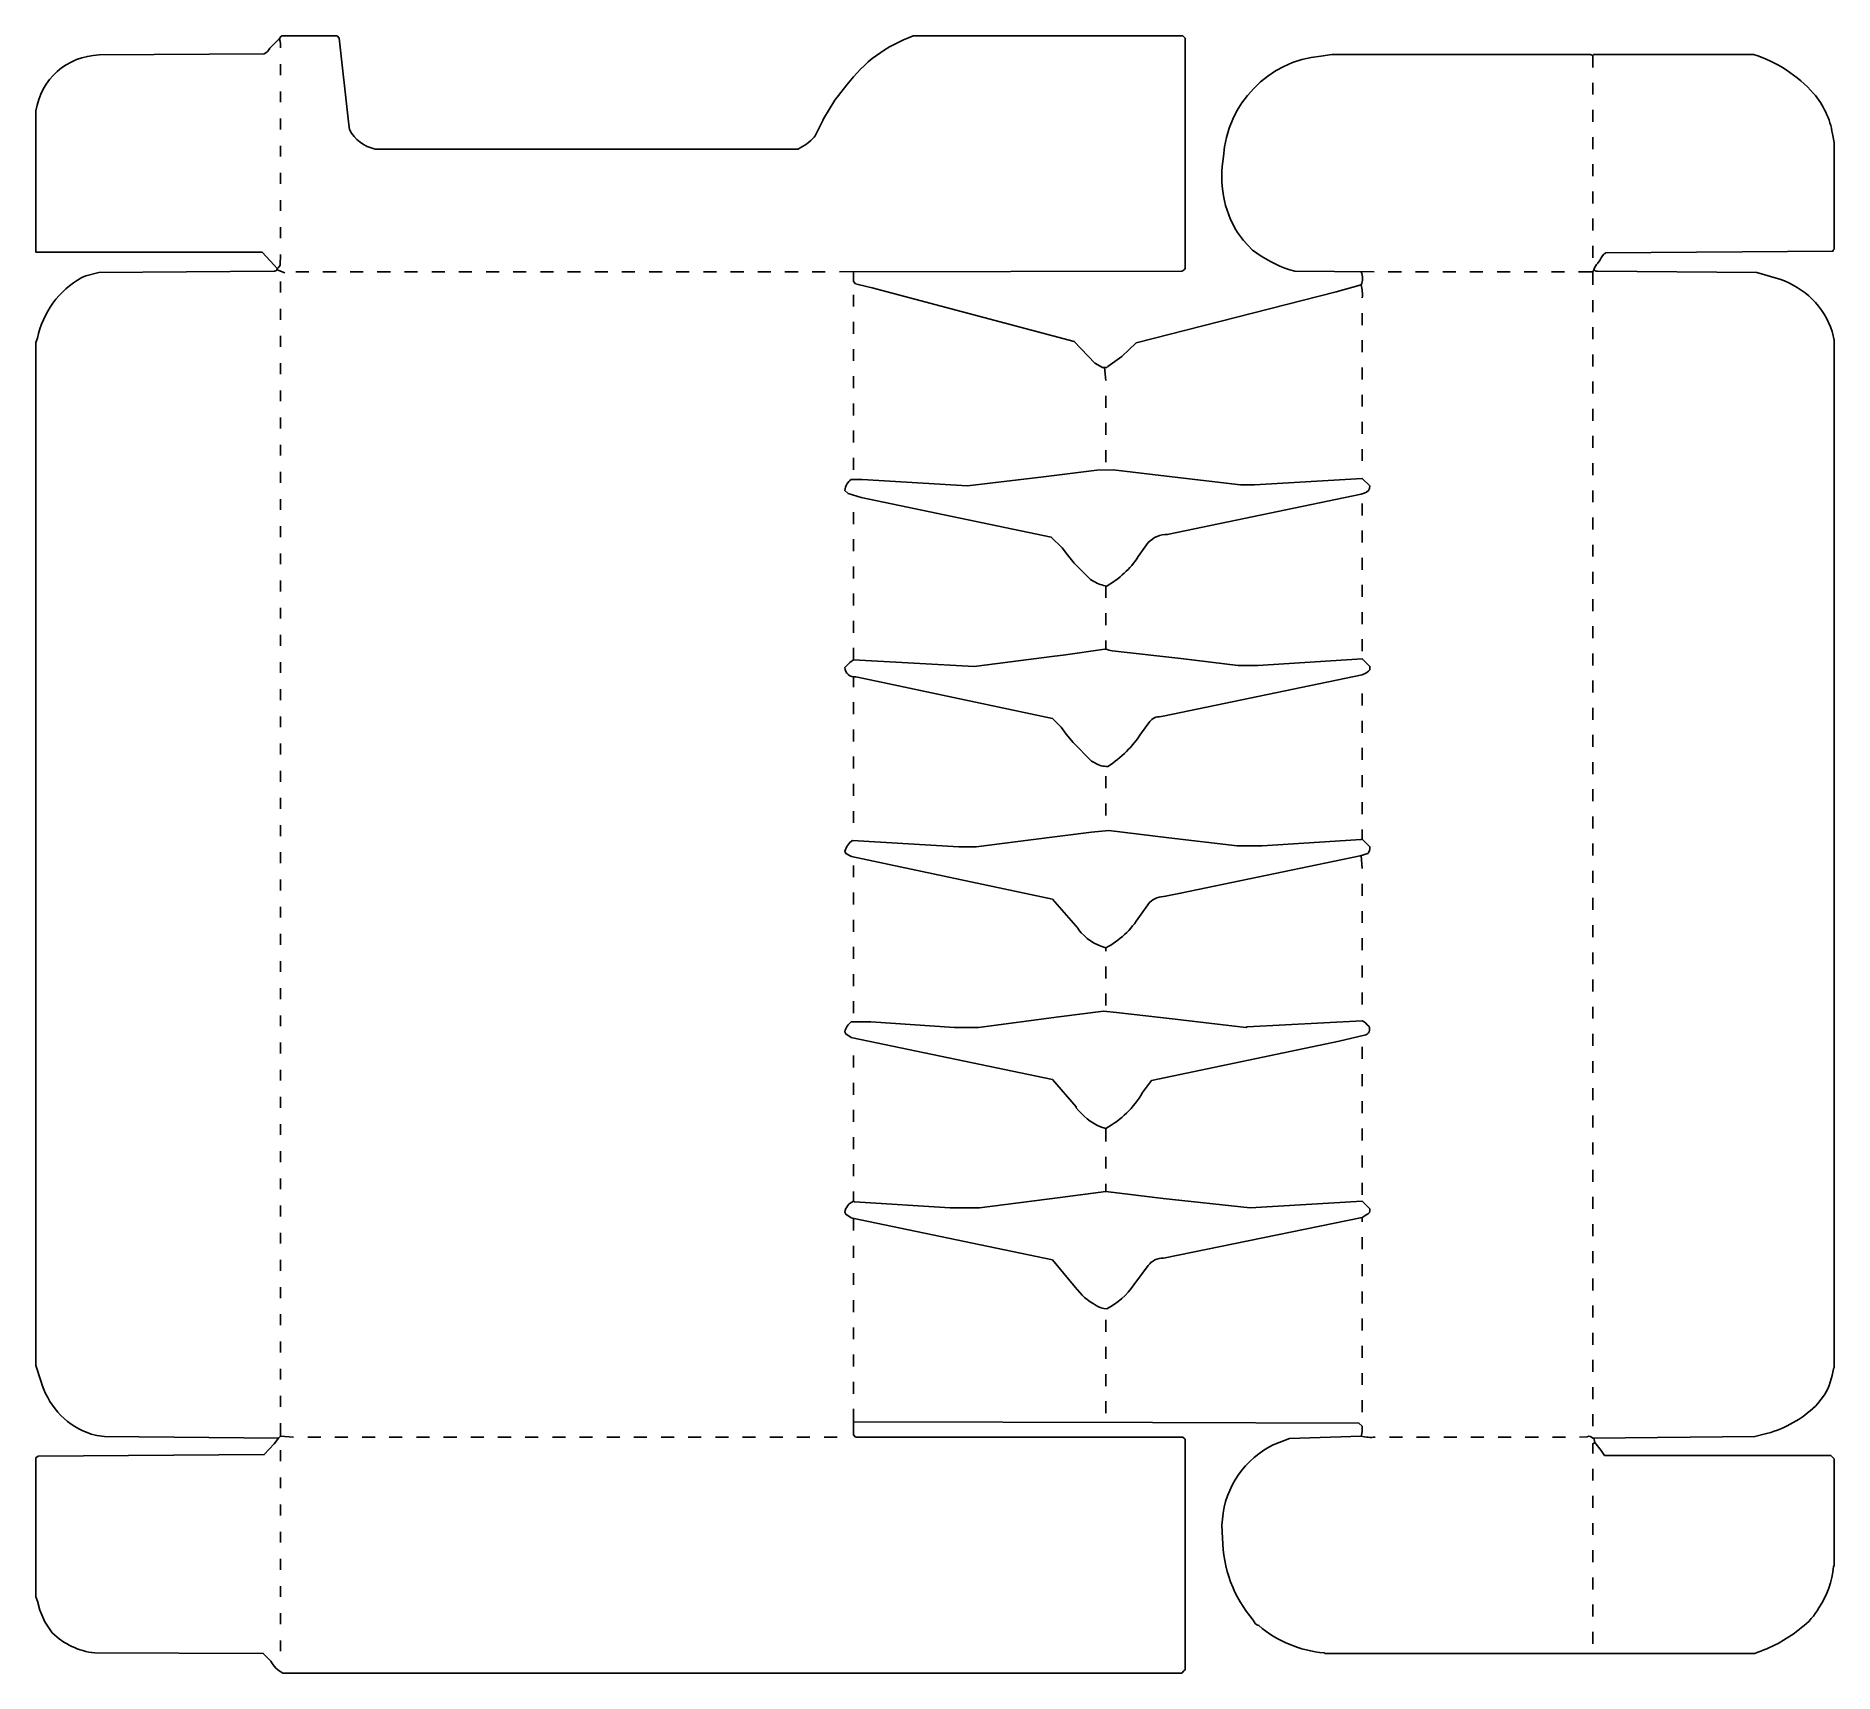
# Model space of a CAD drawing. Extents: x 85 to 1739, y 78 to 1584.
import ezdxf

# ---------------------------------------------------------------- set-up
doc = ezdxf.new("R2010")
doc.units = 0
doc.layers.get('0').update_dxf_attribs({"linetype": 'CONTINUOUS'})

msp = doc.modelspace()

# ---------------------------------------------------------------- linework, layer by layer
at = {"color": 250, "linetype": 'CONTINUOUS'}
for points in [[(824, 1367), (1138.998423, 1367.498413, 0.113724), (1142, 1370), (1142, 1582), (1140, 1584), (892, 1584, 0.148736), (831, 1539), (820, 1525), (809.3, 1507.9), (808.7, 1506.1), (801.8, 1492.1), (801, 1491, -0.099867), (786, 1480), (397, 1480, -0.222533), (373.42, 1498.06), (372.439024, 1505.04878), (364, 1582), (362, 1584), (311, 1584, 0.184026), (309, 1581), (308.1, 1580.8), (300.2, 1572.9, -0.131397), (294.996754, 1567.496711), (143.003246, 1566.503289, 0.364492), (85, 1515), (85, 1385), (293, 1385), (304.24, 1373.18), (307, 1370)], [(310, 1573, 0.078333), (309, 1581)], [(1517, 1355), (1517, 1367), (1518, 1369, -0.149548), (1521.8, 1375.1), (1524, 1378, -0.169043), (1529.00237, 1384.502392), (1737.990431, 1385.999908), (1738.3, 1386.9), (1739, 1388), (1739, 1486), (1737.569231, 1493.946154, 0.1377), (1720.243902, 1531.195122, 0.13286), (1665, 1567), (1518, 1567), (1517, 1566), (1515, 1567), (1277, 1567), (1267.044554, 1565.554455, 0.368986), (1177.458824, 1472.964706, 0.186688), (1190.24, 1403.18), (1195.76, 1395.82), (1204, 1387), (1208.18, 1384.24, 0.094531), (1243.006664, 1367.493153), (1316, 1367)], [(308, 294), (148.003144, 295.496816), (141.06, 296.42), (135.9, 297.7, -0.235755), (90.8, 342.9), (89.7, 345.9), (85, 361), (85, 1302), (86.352941, 1305.911765, -0.217586), (127.1, 1361.7), (130.9, 1363.2), (142.923077, 1366.384615), (303.996914, 1367.496875, 0.145041), (307, 1369), (307, 1370, 0.083525), (309.54918, 1373.040984), (310, 1383)], [(1305, 1343, 0.094028), (1304, 1355, 0.197155), (1304, 1367)], [(1505, 295), (1511.946154, 295.430769, -0.374871), (1517, 294), (1665.996622, 295.496576), (1676.9, 298.3), (1680.911765, 299.352941, 0.122636), (1724.2, 325.9), (1730.2, 333.9, 0.100325), (1738.42, 357.94), (1739, 359), (1739, 1304), (1737.58, 1310.94), (1737.352941, 1312.088235, 0.235724), (1689.1, 1360.2), (1687.9, 1360.7), (1667.996645, 1366.503401), (1521.003355, 1367.496599, -0.144971), (1518, 1369)], [(1070, 1078, 0.117453), (1099, 1105), (1108.2, 1117.9, -0.221729), (1125.923077, 1125.384615), (1127.076923, 1125.615385), (1303.911765, 1162.352941), (1306.9, 1163.3, 0.353015), (1312, 1170), (1305, 1177), (1206, 1171), (1193, 1171), (1130.04878, 1178.439024), (1076, 1185), (1060.95122, 1184.439024), (1011.946154, 1178.430769), (942, 1170), (845, 1176), (835, 1176, 0.213433), (829, 1166), (832, 1163), (844.076923, 1159.384615), (1019, 1123), (1029, 1113), (1033.754098, 1106.795082), (1040, 1099), (1055, 1084), (1058.153846, 1082.230769, 0.116356), (1070, 1078)], [(1071, 912, 0.110541), (1102, 943), (1108.8, 952.1, -0.27216), (1118.076923, 957.615385), (1121.923077, 958.384615), (1304.911765, 996.352941), (1306.1, 996.8, 0.115724), (1312, 1001), (1312, 1004), (1305, 1011), (1209, 1005), (1191, 1005), (1138.053846, 1011.430769), (1075.04878, 1018.439024, -0.075824), (1069, 1020), (1068.1, 1019.8), (1029.95122, 1014.439024), (1022.04878, 1013.560976), (948, 1004), (837, 1010, 0.071068), (829, 1003, 0.426218), (839.076923, 994.384615), (858.076923, 990.384615), (1020, 956), (1028, 948), (1032.754098, 941.795082), (1039, 934), (1056, 917), (1059.153846, 915.230769, 0.152841), (1071, 912)], [(1069, 745, 0.132406), (1100, 774), (1109.2, 786.9, -0.165323), (1124.076923, 792.615385), (1137.923077, 795.384615), (1303.1, 829.7), (1310, 832, 0.252034), (1312, 838), (1305, 845), (1304.1, 844.8), (1213, 839), (1190, 839), (1127.04878, 846.439024), (1072, 853), (1055.946154, 851.430769), (1000.053846, 844.569231), (950, 838), (934, 838), (836, 844, 0.156608), (829, 834), (830, 832), (833.9, 829.8), (835.1, 829.3), (1020, 790), (1043.752212, 762.783186), (1044, 762, 0.153904), (1069, 745)], [(1069, 579, 0.136526), (1103, 612), (1111, 623), (1283.911765, 659.352941), (1307.1, 664.8, 0.543582), (1311, 673, 0.080555), (1305, 678), (1199.024862, 672.527624), (1198, 672), (1132.95122, 679.560976), (1078.95122, 685.560976), (1067, 687), (1026.053846, 681.569231), (952, 672), (930, 672), (853, 677), (835, 677, 0.181988), (829, 668), (830, 666), (834.9, 662.8), (836.067568, 662.405405), (1020, 624), (1041.752941, 598.788235), (1042, 598, 0.11768), (1064.088235, 580.352941), (1069, 579)], [(1070, 413, 0.113553), (1095, 435), (1108.2, 452.9, -0.245922), (1122.088235, 459.647059), (1305, 497), (1309.1, 499.8, 0.413678), (1312, 505), (1305, 512), (1202, 506), (1121.95122, 514.560976), (1069, 521), (1027.04878, 515.560976), (953, 506), (926, 506), (838.037931, 511.455172), (837, 512, 0.251748), (829, 502), (830, 500), (834.9, 496.8), (836.076923, 496.384615), (1020, 458), (1041, 433, 0.105288), (1060.1, 416.2, 0.108097), (1070, 413)], [(310, 308), (310, 296), (308, 294), (304.2, 288.9), (295, 279), (87.002392, 277.502415), (85, 276), (85, 148), (86.352941, 144.088235), (88.7, 135.9), (93.230769, 125.153846), (100, 115, 0.165946), (139.003184, 96.496774), (294, 96), (301, 89, 0.158479), (312, 78), (1139, 78), (1141, 80), (1142, 81), (1142, 293), (1140, 295), (839, 295), (837, 297), (837, 309), (837, 321)], [(1304, 296, 0.080317), (1305, 305), (1302, 308), (1111.998195, 308.501818), (837, 309)], [(1317, 295, -0.096159), (1304, 296), (1238.1, 293.7), (1223.1, 287.8), (1219.1, 285.8, 0.26439), (1176, 214), (1176.541176, 201.964706, 0.178375), (1204.752941, 126.788235, 0.280006), (1209.804878, 121.756098, 0.157853), (1269.94, 96.58), (1271, 96), (1666, 96), (1668.9, 97.3, 0.092416), (1709.1, 119.8, 0.10987), (1725, 138, 0.133861), (1738.430769, 175.946154), (1739, 177), (1739, 275), (1736, 278), (1528, 278), (1524.769231, 282.846154), (1519, 290), (1518, 294)]]:
    msp.add_lwpolyline(points, format="xyb", dxfattribs=at)
for points in [[(310, 1548), (310, 1558)], [(310, 1523), (310, 1533)], [(310, 1498), (310, 1508)], [(310, 1473), (310, 1483)], [(310, 1448), (310, 1458)], [(310, 1423), (310, 1433)], [(310, 1398), (310, 1408)], [(314, 1366), (307, 1369)], [(310, 1348), (310, 1358)], [(324, 1367), (336, 1367)], [(349, 1367), (361, 1367)], [(374, 1367), (386, 1367)], [(399, 1367), (411, 1367)], [(424, 1367), (436, 1367)], [(449, 1367), (461, 1367)], [(474, 1367), (486, 1367)], [(499, 1367), (511, 1367)], [(524, 1367), (536, 1367)], [(549, 1367), (561, 1367)], [(574, 1367), (586, 1367)], [(599, 1367), (611, 1367)], [(624, 1367), (636, 1367)], [(649, 1367), (661, 1367)], [(674, 1367), (686, 1367)], [(699, 1367), (711, 1367)], [(724, 1367), (736, 1367)], [(749, 1367), (761, 1367)], [(774, 1367), (786, 1367)], [(799, 1367), (811, 1367)], [(837, 1367), (837, 1358), (839, 1356), (850.088235, 1353.352941), (854.088235, 1352.352941), (1040, 1303), (1059, 1283), (1066, 1279), (1070, 1279), (1071.1, 1279.8), (1084, 1289), (1097.1, 1301.7), (1281.088235, 1348.647059), (1304, 1355)], [(1329, 1367), (1341, 1367)], [(1354, 1367), (1366, 1367)], [(1379, 1367), (1391, 1367)], [(1404, 1367), (1416, 1367)], [(1429, 1367), (1441, 1367)], [(1454, 1367), (1466, 1367)], [(1479, 1367), (1491, 1367)], [(1504, 1367), (1517, 1367)], [(310, 1323), (310, 1333)], [(1305, 1318), (1305, 1329)], [(310, 1298), (310, 1308)], [(1305, 1293), (1305, 1304)], [(310, 1273), (310, 1283)], [(1305, 1268), (1305, 1279)], [(310, 1248), (310, 1258)], [(1305, 1243), (1305, 1254)], [(310, 1223), (310, 1233)], [(1305, 1218), (1305, 1229)], [(310, 1198), (310, 1208)], [(1305, 1193), (1305, 1204)], [(310, 1173), (310, 1183)], [(310, 1148), (310, 1158)], [(1305, 1143), (1305, 1154)], [(310, 1123), (310, 1133)], [(1305, 1118), (1305, 1129)], [(310, 1098), (310, 1108)], [(1305, 1093), (1305, 1104)], [(310, 1073), (310, 1083)], [(1305, 1068), (1305, 1079)], [(310, 1048), (310, 1058)], [(1305, 1043), (1305, 1054)], [(310, 1023), (310, 1033)], [(1305, 1018), (1305, 1029)], [(310, 998), (310, 1008)], [(310, 973), (310, 983)], [(1305, 968), (1305, 979)], [(310, 948), (310, 958)], [(1305, 943), (1305, 954)], [(310, 923), (310, 933)], [(1305, 918), (1305, 929)], [(310, 898), (310, 908)], [(1305, 893), (1305, 904)], [(310, 873), (310, 883)], [(1305, 868), (1305, 879)], [(310, 848), (310, 858)], [(1305, 845), (1305, 854)], [(310, 823), (310, 833)], [(1305, 818), (1304, 830)], [(310, 798), (310, 808)], [(1305, 793), (1305, 804)], [(310, 773), (310, 783)], [(1305, 768), (1305, 779)], [(310, 748), (310, 758)], [(1305, 743), (1305, 754)], [(310, 723), (310, 733)], [(1305, 718), (1305, 729)], [(310, 698), (310, 708)], [(1305, 693), (1305, 704)], [(310, 673), (310, 683)], [(310, 648), (310, 658)], [(1305, 643), (1305, 654)], [(310, 623), (310, 633)], [(1305, 618), (1305, 629)], [(310, 598), (310, 608)], [(1305, 593), (1305, 604)], [(310, 573), (310, 583)], [(1305, 568), (1305, 579)], [(310, 548), (310, 558)], [(1305, 543), (1305, 554)], [(310, 523), (310, 533)], [(1305, 518), (1305, 529)], [(310, 498), (310, 508)], [(1305, 493), (1305, 497)], [(310, 473), (310, 483)], [(1305, 468), (1305, 479)], [(310, 448), (310, 458)], [(1305, 443), (1305, 454)], [(310, 423), (310, 433)], [(1305, 418), (1305, 429)], [(310, 398), (310, 408)], [(1305, 393), (1305, 404)], [(310, 373), (310, 383)], [(1305, 368), (1305, 379)], [(310, 348), (310, 358)], [(1305, 343), (1305, 354)], [(310, 323), (310, 333)], [(1305, 318), (1305, 329)], [(322, 295), (310, 296)], [(310, 273), (310, 283)], [(335, 295), (347, 295)], [(360, 295), (372, 295)], [(385, 295), (397, 295)], [(410, 295), (422, 295)], [(435, 295), (447, 295)], [(460, 295), (472, 295)], [(485, 295), (497, 295)], [(510, 295), (522, 295)], [(535, 295), (547, 295)], [(560, 295), (572, 295)], [(585, 295), (597, 295)], [(610, 295), (622, 295)], [(635, 295), (647, 295)], [(660, 295), (672, 295)], [(685, 295), (697, 295)], [(710, 295), (722, 295)], [(735, 295), (747, 295)], [(760, 295), (772, 295)], [(785, 295), (797, 295)], [(810, 295), (822, 295)], [(1330, 295), (1342, 295)], [(1355, 295), (1367, 295)], [(1380, 295), (1392, 295)], [(1405, 295), (1417, 295)], [(1430, 295), (1442, 295)], [(1455, 295), (1467, 295)], [(1480, 295), (1492, 295)], [(310, 248), (310, 258)], [(310, 223), (310, 233)], [(310, 198), (310, 208)], [(310, 173), (310, 183)], [(310, 148), (310, 158)], [(310, 123), (310, 133)], [(310, 98), (310, 108)]]:
    msp.add_lwpolyline(points, dxfattribs=at)
at = {"color": 251, "linetype": 'CONTINUOUS'}
for points in [[(1517, 1555), (1517, 1566)], [(1517, 1530), (1517, 1541)], [(1517, 1505), (1517, 1516)], [(1517, 1480), (1517, 1491)], [(1517, 1455), (1517, 1466)], [(1517, 1430), (1517, 1441)], [(1517, 1405), (1517, 1416)], [(1517, 1380), (1517, 1391)], [(837, 1335), (837, 1346)], [(1517, 1330), (1517, 1341)], [(837, 1310), (837, 1321)], [(1517, 1305), (1517, 1316)], [(837, 1285), (837, 1296)], [(1517, 1280), (1517, 1291)], [(1069, 1267), (1068, 1279)], [(837, 1260), (837, 1271)], [(1517, 1255), (1517, 1266)], [(837, 1235), (837, 1246)], [(1069, 1242), (1069, 1253)], [(1517, 1230), (1517, 1241)], [(1069, 1217), (1069, 1228)], [(837, 1210), (837, 1221)], [(1517, 1205), (1517, 1216)], [(837, 1185), (837, 1196)], [(1069, 1192), (1069, 1203)], [(1517, 1180), (1517, 1191)], [(1517, 1155), (1517, 1166)], [(837, 1135), (837, 1146)], [(1517, 1130), (1517, 1141)], [(837, 1110), (837, 1121)], [(1517, 1105), (1517, 1116)], [(837, 1085), (837, 1096)], [(1069, 1067), (1069, 1078)], [(1517, 1080), (1517, 1091)], [(837, 1060), (837, 1071)], [(1517, 1055), (1517, 1066)], [(837, 1035), (837, 1046)], [(1069, 1042), (1069, 1053)], [(1069, 1020), (1069, 1028)], [(1517, 1030), (1517, 1041)], [(837, 1010), (837, 1021)], [(1517, 1005), (1517, 1016)], [(837, 985), (837, 995)], [(1517, 980), (1517, 991)], [(837, 960), (837, 971)], [(1517, 955), (1517, 966)], [(837, 935), (837, 946)], [(1517, 930), (1517, 941)], [(837, 910), (837, 921)], [(1517, 905), (1517, 916)], [(837, 885), (837, 896)], [(1069, 892), (1069, 903)], [(1069, 867), (1069, 878)], [(1517, 880), (1517, 891)], [(837, 860), (837, 871)], [(1517, 855), (1517, 866)], [(1517, 830), (1517, 841)], [(837, 810), (837, 821)], [(1517, 805), (1517, 816)], [(837, 785), (837, 796)], [(1517, 780), (1517, 791)], [(837, 760), (837, 771)], [(1517, 755), (1517, 766)], [(837, 735), (837, 746)], [(1069, 717), (1069, 728)], [(1517, 730), (1517, 741)], [(837, 710), (837, 721)], [(1517, 705), (1517, 716)], [(837, 685), (837, 696)], [(1069, 692), (1069, 703)], [(1517, 680), (1517, 691)], [(1517, 655), (1517, 666)], [(837, 635), (837, 646)], [(1517, 630), (1517, 641)], [(837, 610), (837, 621)], [(1517, 605), (1517, 616)], [(837, 585), (837, 596)], [(1069, 567), (1069, 579)], [(1517, 580), (1517, 591)], [(837, 560), (837, 571)], [(1517, 555), (1517, 566)], [(837, 535), (837, 546)], [(1069, 542), (1069, 553)], [(1517, 530), (1517, 541)], [(837, 512), (837, 521)], [(1069, 521), (1069, 528)], [(1517, 505), (1517, 516)], [(837, 485), (837, 496)], [(1517, 480), (1517, 491)], [(837, 460), (837, 471)], [(1517, 455), (1517, 466)], [(837, 435), (837, 446)], [(1517, 430), (1517, 441)], [(837, 410), (837, 421)], [(1517, 405), (1517, 416)], [(1069, 392), (1069, 403)], [(837, 385), (837, 396)], [(1517, 380), (1517, 391)], [(837, 360), (837, 371)], [(1069, 367), (1069, 378)], [(1517, 355), (1517, 366)], [(1069, 342), (1069, 353)], [(837, 335), (837, 346)], [(1517, 330), (1517, 341)], [(1069, 317), (1069, 328)], [(1517, 305), (1517, 316)], [(1517, 280), (1517, 289), (1519, 290)], [(1517, 255), (1517, 266)], [(1517, 230), (1517, 241)], [(1517, 205), (1517, 216)], [(1517, 180), (1517, 191)], [(1517, 155), (1517, 166)], [(1517, 130), (1517, 141)], [(1517, 105), (1517, 116)]]:
    msp.add_lwpolyline(points, dxfattribs=at)
at = {"color": 37, "linetype": 'CONTINUOUS'}
msp.add_lwpolyline([(1069, 742), (1069, 745)], dxfattribs=at)

doc.saveas('drawing.dxf')
